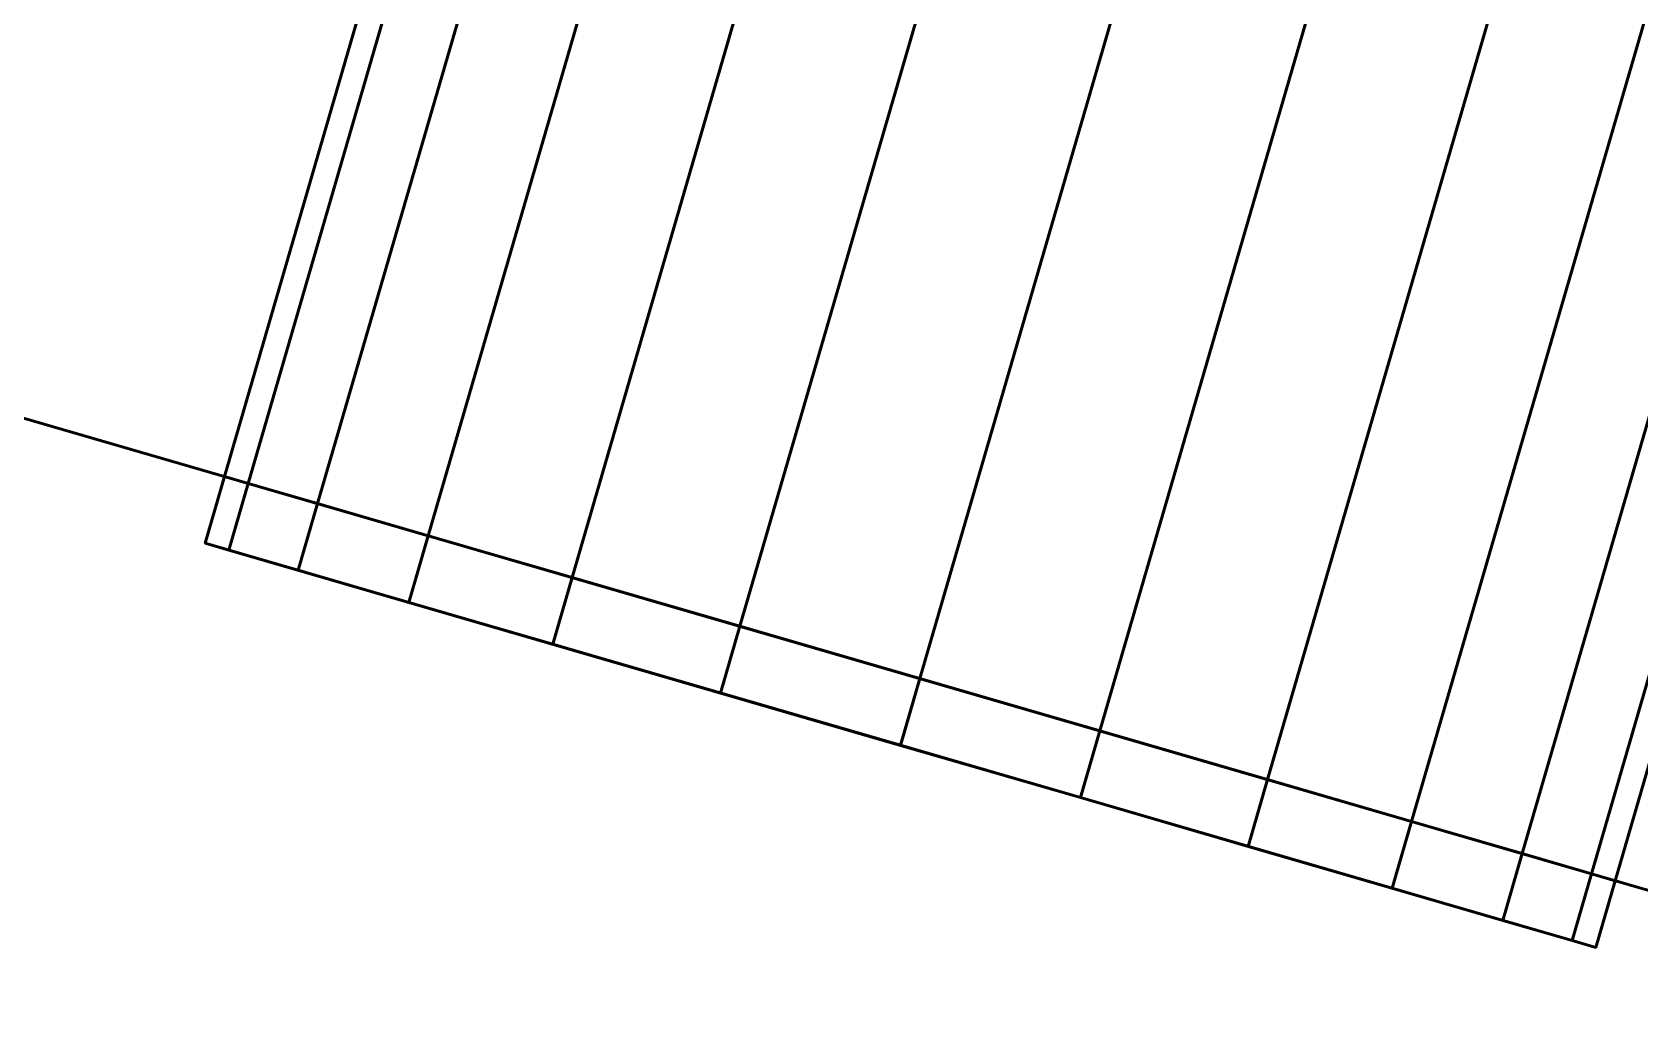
# Model space of a CAD drawing. Header units: inches. Extents: x -1654 to 1344, y -1538 to 36.
# Drawn here: x 867.93 to 873.48, y -648.7 to -645.3 of the extents above; entities that cross this region are included whole.
import ezdxf

# ---------------------------------------------------------------- set-up
doc = ezdxf.new("R2010")
doc.units = ezdxf.units.IN
doc.header["$MEASUREMENT"] = 0
doc.linetypes.add('Center', pattern=[1.25, 0.25, -0.1875, 0.625, -0.1875])
doc.layers.add('M-HVAC-DUCT', color=1, linetype='Center', lineweight=30)
doc.layers.add('M-HVAC-DUCT-SA', color=1, linetype='Continuous', lineweight=50)

# ---------------------------------------------------------------- blocks, each defined once
blk = doc.blocks.new('Round Takeoff - Standard-919983-_3D_')
at = {"layer": 'M-HVAC-DUCT', "color": 8, "linetype": 'Continuous', "lineweight": 50}
mesh = blk.add_polyface(dxfattribs=at)
corners = [(-0.24, 0, 2.5), (-0.24, 0.647, 2.4148), (-0.24, 1.25, 2.1651), (-0.24, 1.7678, 1.7678), (-0.24, 2.1651, 1.25), (-0.24, 2.4148, 0.647), (-0.24, 2.5), (-0.24, 2.4148, -0.647), (-0.24, 2.1651, -1.25), (-0.24, 1.7678, -1.7678), (-0.24, 1.25, -2.1651), (-0.24, 0.647, -2.4148), (-0.24, 0, -2.5), (-0.24, -0.647, -2.4148), (-0.24, -1.25, -2.1651), (-0.24, -1.7678, -1.7678), (-0.24, -2.1651, -1.25), (-0.24, -2.4148, -0.647), (-0.24, -2.5), (-0.24, -2.4148, 0.647), (-0.24, -2.1651, 1.25), (-0.24, -1.7678, 1.7678), (-0.24, -1.25, 2.1651), (-0.24, -0.647, 2.4148)]
mesh.append_faces([[corners[k] for k in face] for face in [(5, 10, 11, 4)]], dxfattribs={"vtx0": -1, "vtx2": -1, "color": 8})
mesh.append_faces([[corners[k] for k in face] for face in [(5, 8, 9, 10), (11, 1, 2, 3), (12, 19, 20, 21), (12, 21, 22, 23)]], dxfattribs={"vtx0": -1, "vtx3": -1, "color": 8})
mesh.append_faces([[corners[k] for k in face] for face in [(7, 8, 5, 6)]], dxfattribs={"vtx1": -1, "color": 8})
mesh.append_faces([[corners[k] for k in face] for face in [(14, 15, 18, 13), (3, 4, 11)]], dxfattribs={"vtx1": -1, "vtx2": -1, "color": 8})
mesh.append_faces([[corners[k] for k in face] for face in [(11, 12, 23, 1)]], dxfattribs={"vtx1": -1, "vtx2": -1, "vtx3": -1, "color": 8})
mesh.append_faces([[corners[k] for k in face] for face in [(18, 19, 12, 13)]], dxfattribs={"vtx1": -1, "vtx3": -1, "color": 8})
mesh.append_faces([[corners[k] for k in face] for face in [(16, 17, 18, 15), (23, 0, 1)]], dxfattribs={"vtx2": -1, "color": 8})
mesh = blk.add_polyface(dxfattribs=at)
corners = [(-0.24, 2.5), (-0.24, 2.4148, 0.647), (-0.24, 2.1651, 1.25), (-0.24, 1.7678, 1.7678), (-0.24, 1.25, 2.1651), (-0.24, 0.647, 2.4148), (-0.24, 0, 2.5), (0, 0, 2.5), (0, 0.647, 2.4148), (0, 1.25, 2.1651), (0, 1.7678, 1.7678), (0, 2.1651, 1.25), (0, 2.4148, 0.647), (0, 2.5)]
mesh.append_faces([[corners[k] for k in face] for face in [(1, 12, 13, 0)]], dxfattribs={"vtx0": -1, "color": 8})
mesh.append_faces([[corners[k] for k in face] for face in [(5, 8, 9, 4), (10, 3, 4, 9), (2, 11, 12, 1), (11, 2, 3, 10)]], dxfattribs={"vtx0": -1, "vtx2": -1, "color": 8})
mesh.append_faces([[corners[k] for k in face] for face in [(6, 7, 8, 5)]], dxfattribs={"vtx2": -1, "color": 8})
mesh = blk.add_polyface(dxfattribs=at)
corners = [(-0.24, 0, -2.5), (-0.24, 0.647, -2.4148), (-0.24, 1.25, -2.1651), (-0.24, 1.7678, -1.7678), (-0.24, 2.1651, -1.25), (-0.24, 2.4148, -0.647), (-0.24, 2.5), (0, 2.5), (0, 2.4148, -0.647), (0, 2.1651, -1.25), (0, 1.7678, -1.7678), (0, 1.25, -2.1651), (0, 0.647, -2.4148), (0, 0, -2.5)]
mesh.append_faces([[corners[k] for k in face] for face in [(1, 12, 13, 0)]], dxfattribs={"vtx0": -1, "color": 8})
mesh.append_faces([[corners[k] for k in face] for face in [(5, 8, 9, 4), (10, 3, 4, 9), (2, 11, 12, 1), (11, 2, 3, 10)]], dxfattribs={"vtx0": -1, "vtx2": -1, "color": 8})
mesh.append_faces([[corners[k] for k in face] for face in [(6, 7, 8, 5)]], dxfattribs={"vtx2": -1, "color": 8})
mesh = blk.add_polyface(dxfattribs=at)
corners = [(4, 0, 2.5), (4, 0.647, 2.4148), (4, 1.25, 2.1651), (4, 1.7678, 1.7678), (4, 2.1651, 1.25), (4, 2.4148, 0.647), (4, 2.5), (0, 2.5), (0, 2.4148, 0.647), (0, 2.1651, 1.25), (0, 1.7678, 1.7678), (0, 1.25, 2.1651), (0, 0.647, 2.4148), (0, 0, 2.5)]
mesh.append_faces([[corners[k] for k in face] for face in [(0, 1, 12, 13)]], dxfattribs={"vtx1": -1, "color": 8})
mesh.append_faces([[corners[k] for k in face] for face in [(1, 2, 11, 12), (10, 11, 2, 3), (4, 5, 8, 9), (9, 10, 3, 4)]], dxfattribs={"vtx1": -1, "vtx3": -1, "color": 8})
mesh.append_faces([[corners[k] for k in face] for face in [(5, 6, 7, 8)]], dxfattribs={"vtx3": -1, "color": 8})
mesh = blk.add_polyface(dxfattribs=at)
corners = [(4, 2.5), (4, 2.4148, -0.647), (4, 2.1651, -1.25), (4, 1.7678, -1.7678), (4, 1.25, -2.1651), (4, 0.647, -2.4148), (4, 0, -2.5), (0, 0, -2.5), (0, 0.647, -2.4148), (0, 1.25, -2.1651), (0, 1.7678, -1.7678), (0, 2.1651, -1.25), (0, 2.4148, -0.647), (0, 2.5)]
mesh.append_faces([[corners[k] for k in face] for face in [(12, 1, 2, 11)]], dxfattribs={"vtx0": -1, "vtx2": -1, "color": 8})
mesh.append_faces([[corners[k] for k in face] for face in [(10, 11, 2, 3), (4, 5, 8, 9), (9, 10, 3, 4)]], dxfattribs={"vtx1": -1, "vtx3": -1, "color": 8})
mesh.append_faces([[corners[k] for k in face] for face in [(13, 0, 1, 12)]], dxfattribs={"vtx2": -1, "color": 8})
mesh.append_faces([[corners[k] for k in face] for face in [(5, 6, 7, 8)]], dxfattribs={"vtx3": -1, "color": 8})
mesh = blk.add_polyface(dxfattribs=at)
corners = [(-0.24, -2.5), (-0.24, -2.4148, -0.647), (-0.24, -2.1651, -1.25), (-0.24, -1.7678, -1.7678), (-0.24, -1.25, -2.1651), (-0.24, -0.647, -2.4148), (-0.24, 0, -2.5), (0, 0, -2.5), (0, -0.647, -2.4148), (0, -1.25, -2.1651), (0, -1.7678, -1.7678), (0, -2.1651, -1.25), (0, -2.4148, -0.647), (0, -2.5)]
mesh.append_faces([[corners[k] for k in face] for face in [(1, 12, 13, 0)]], dxfattribs={"vtx0": -1, "color": 8})
mesh.append_faces([[corners[k] for k in face] for face in [(5, 8, 9, 4), (10, 3, 4, 9), (2, 11, 12, 1), (11, 2, 3, 10)]], dxfattribs={"vtx0": -1, "vtx2": -1, "color": 8})
mesh.append_faces([[corners[k] for k in face] for face in [(6, 7, 8, 5)]], dxfattribs={"vtx2": -1, "color": 8})
mesh = blk.add_polyface(dxfattribs=at)
corners = [(-0.24, 0, 2.5), (-0.24, -0.647, 2.4148), (-0.24, -1.25, 2.1651), (-0.24, -1.7678, 1.7678), (-0.24, -2.1651, 1.25), (-0.24, -2.4148, 0.647), (-0.24, -2.5), (0, -2.5), (0, -2.4148, 0.647), (0, -2.1651, 1.25), (0, -1.7678, 1.7678), (0, -1.25, 2.1651), (0, -0.647, 2.4148), (0, 0, 2.5)]
mesh.append_faces([[corners[k] for k in face] for face in [(1, 12, 13, 0)]], dxfattribs={"vtx0": -1, "color": 8})
mesh.append_faces([[corners[k] for k in face] for face in [(5, 8, 9, 4), (10, 3, 4, 9), (2, 11, 12, 1), (11, 2, 3, 10)]], dxfattribs={"vtx0": -1, "vtx2": -1, "color": 8})
mesh.append_faces([[corners[k] for k in face] for face in [(6, 7, 8, 5)]], dxfattribs={"vtx2": -1, "color": 8})
mesh = blk.add_polyface(dxfattribs=at)
corners = [(4, 0, -2.5), (4, -0.647, -2.4148), (4, -1.25, -2.1651), (4, -1.7678, -1.7678), (4, -2.1651, -1.25), (4, -2.4148, -0.647), (4, -2.5), (0, -2.5), (0, -2.4148, -0.647), (0, -2.1651, -1.25), (0, -1.7678, -1.7678), (0, -1.25, -2.1651), (0, -0.647, -2.4148), (0, 0, -2.5)]
mesh.append_faces([[corners[k] for k in face] for face in [(0, 1, 12, 13)]], dxfattribs={"vtx1": -1, "color": 8})
mesh.append_faces([[corners[k] for k in face] for face in [(1, 2, 11, 12), (10, 11, 2, 3), (4, 5, 8, 9), (9, 10, 3, 4)]], dxfattribs={"vtx1": -1, "vtx3": -1, "color": 8})
mesh.append_faces([[corners[k] for k in face] for face in [(5, 6, 7, 8)]], dxfattribs={"vtx3": -1, "color": 8})
mesh = blk.add_polyface(dxfattribs=at)
corners = [(4, -2.5), (4, -2.4148, 0.647), (4, -2.1651, 1.25), (4, -1.7678, 1.7678), (4, -1.25, 2.1651), (4, -0.647, 2.4148), (4, 0, 2.5), (0, 0, 2.5), (0, -0.647, 2.4148), (0, -1.25, 2.1651), (0, -1.7678, 1.7678), (0, -2.1651, 1.25), (0, -2.4148, 0.647), (0, -2.5)]
mesh.append_faces([[corners[k] for k in face] for face in [(0, 1, 12, 13)]], dxfattribs={"vtx1": -1, "color": 8})
mesh.append_faces([[corners[k] for k in face] for face in [(1, 2, 11, 12), (10, 11, 2, 3), (4, 5, 8, 9), (9, 10, 3, 4)]], dxfattribs={"vtx1": -1, "vtx3": -1, "color": 8})
mesh.append_faces([[corners[k] for k in face] for face in [(5, 6, 7, 8)]], dxfattribs={"vtx3": -1, "color": 8})

msp = doc.modelspace()

# ---------------------------------------------------------------- linework, layer by layer
at = {"layer": 'M-HVAC-DUCT', "color": 5}
for q in [(872.1066, -643.6871, 1326), (870.923, -647.7586, 1326)]:
    msp.add_line((870.99, -647.5281, 1326), q, dxfattribs=at)

# ---------------------------------------------------------------- block references
at = {"layer": 'M-HVAC-DUCT-SA', "color": 8, "extrusion": (0, 0, -1), "rotation": 106.2098687159166}
msp.add_blockref('Round Takeoff - Standard-919983-_3D_', (-870.99, -647.5281, -1326), dxfattribs=at)

# ---------------------------------------------------------------- meshes
at = {"layer": 'M-HVAC-DUCT-SA', "color": 8}
mesh = msp.add_polyface(dxfattribs=at)
corners = [(869.9864, -620.2757, 1314), (869.9046, -620.2519, 1314.647), (869.6648, -620.1822, 1315.25), (869.2833, -620.0713, 1315.7678), (868.7861, -619.9267, 1316.1651), (868.2071, -619.7584, 1316.4148), (867.5858, -619.5778, 1316.5), (853.8139, -666.9504, 1316.5), (854.4353, -667.131, 1316.4148), (855.0142, -667.2993, 1316.1651), (855.5114, -667.4439, 1315.7678), (855.8929, -667.5548, 1315.25), (856.1327, -667.6245, 1314.647), (856.2145, -667.6483, 1314)]
mesh.append_faces([[corners[k] for k in face] for face in [(7, 8, 5, 6)]], dxfattribs={"vtx1": -1, "color": 8})
mesh.append_faces([[corners[k] for k in face] for face in [(8, 9, 4, 5), (3, 4, 9, 10), (11, 12, 1, 2), (2, 3, 10, 11)]], dxfattribs={"vtx1": -1, "vtx3": -1, "color": 8})
mesh.append_faces([[corners[k] for k in face] for face in [(12, 13, 0, 1)]], dxfattribs={"vtx3": -1, "color": 8})
mesh = msp.add_polyface(dxfattribs=at)
corners = [(867.5858, -619.5778, 1311.5), (868.2071, -619.7584, 1311.5852), (868.7861, -619.9267, 1311.8349), (869.2833, -620.0713, 1312.2322), (869.6648, -620.1822, 1312.75), (869.9046, -620.2519, 1313.353), (869.9864, -620.2757, 1314), (856.2145, -667.6483, 1314), (856.1327, -667.6245, 1313.353), (855.8929, -667.5548, 1312.75), (855.5114, -667.4439, 1312.2322), (855.0142, -667.2993, 1311.8349), (854.4353, -667.131, 1311.5852), (853.8139, -666.9504, 1311.5)]
mesh.append_faces([[corners[k] for k in face] for face in [(7, 8, 5, 6)]], dxfattribs={"vtx1": -1, "color": 8})
mesh.append_faces([[corners[k] for k in face] for face in [(8, 9, 4, 5), (3, 4, 9, 10), (11, 12, 1, 2), (2, 3, 10, 11)]], dxfattribs={"vtx1": -1, "vtx3": -1, "color": 8})
mesh.append_faces([[corners[k] for k in face] for face in [(12, 13, 0, 1)]], dxfattribs={"vtx3": -1, "color": 8})
mesh = msp.add_polyface(dxfattribs=at)
corners = [(910.3601, -658.9735, 1318.3516), (905.5861, -675.3952, 1318.3516), (840.2894, -656.4126, 1318.3516), (845.0634, -639.9909, 1318.3516)]
mesh.append_faces([[corners[k] for k in face] for face in [(0, 1, 2, 3)]], dxfattribs={"color": 8})
mesh = msp.add_polyface(dxfattribs=at)
corners = [(905.5861, -675.3952, 1333.6523), (910.3601, -658.9735, 1333.6523), (845.0634, -639.9909, 1333.6523), (840.2894, -656.4126, 1333.6523)]
mesh.append_faces([[corners[k] for k in face] for face in [(0, 1, 2, 3)]], dxfattribs={"color": 8})
mesh = msp.add_polyface(dxfattribs=at)
corners = [(910.3601, -658.9735, 1333.6523), (910.3601, -658.9735, 1318.3516), (845.0634, -639.9909, 1318.3516), (845.0634, -639.9909, 1333.6523)]
mesh.append_faces([[corners[k] for k in face] for face in [(3, 0, 1, 2)]], dxfattribs={"color": 8})
mesh = msp.add_polyface(dxfattribs=at)
corners = [(868.5224, -647.0607, 1326), (868.6042, -647.0845, 1326.647), (868.844, -647.1542, 1327.25), (869.2255, -647.2651, 1327.7678), (869.7227, -647.4096, 1328.1651), (870.3017, -647.5779, 1328.4148), (870.923, -647.7586, 1328.5), (870.99, -647.5281, 1328.5), (870.3687, -647.3475, 1328.4148), (869.7897, -647.1792, 1328.1651), (869.2925, -647.0346, 1327.7678), (868.911, -646.9237, 1327.25), (868.6712, -646.854, 1326.647), (868.5894, -646.8302, 1326)]
mesh.append_faces([[corners[k] for k in face] for face in [(1, 12, 13, 0)]], dxfattribs={"vtx0": -1, "color": 8})
mesh.append_faces([[corners[k] for k in face] for face in [(5, 8, 9, 4), (10, 3, 4, 9), (2, 11, 12, 1), (11, 2, 3, 10)]], dxfattribs={"vtx0": -1, "vtx2": -1, "color": 8})
mesh.append_faces([[corners[k] for k in face] for face in [(6, 7, 8, 5)]], dxfattribs={"vtx2": -1, "color": 8})
mesh = msp.add_polyface(dxfattribs=at)
corners = [(870.923, -647.7586, 1323.5), (870.3017, -647.5779, 1323.5852), (869.7227, -647.4096, 1323.8349), (869.2255, -647.2651, 1324.2322), (868.844, -647.1542, 1324.75), (868.6042, -647.0845, 1325.353), (868.5224, -647.0607, 1326), (868.5894, -646.8302, 1326), (868.6712, -646.854, 1325.353), (868.911, -646.9237, 1324.75), (869.2925, -647.0346, 1324.2322), (869.7897, -647.1792, 1323.8349), (870.3687, -647.3475, 1323.5852), (870.99, -647.5281, 1323.5)]
mesh.append_faces([[corners[k] for k in face] for face in [(1, 12, 13, 0)]], dxfattribs={"vtx0": -1, "color": 8})
mesh.append_faces([[corners[k] for k in face] for face in [(5, 8, 9, 4), (10, 3, 4, 9), (2, 11, 12, 1), (11, 2, 3, 10)]], dxfattribs={"vtx0": -1, "vtx2": -1, "color": 8})
mesh.append_faces([[corners[k] for k in face] for face in [(6, 7, 8, 5)]], dxfattribs={"vtx2": -1, "color": 8})
mesh = msp.add_polyface(dxfattribs=at)
corners = [(873.3906, -648.226, 1326), (873.3088, -648.2022, 1325.353), (873.069, -648.1325, 1324.75), (872.6875, -648.0216, 1324.2322), (872.1903, -647.877, 1323.8349), (871.6113, -647.7087, 1323.5852), (870.99, -647.5281, 1323.5), (870.3687, -647.3475, 1323.5852), (869.7897, -647.1792, 1323.8349), (869.2925, -647.0346, 1324.2322), (868.911, -646.9237, 1324.75), (868.6712, -646.854, 1325.353), (868.5894, -646.8302, 1326), (868.6712, -646.854, 1326.647), (868.911, -646.9237, 1327.25), (869.2925, -647.0346, 1327.7678), (869.7897, -647.1792, 1328.1651), (870.3687, -647.3475, 1328.4148), (870.99, -647.5281, 1328.5), (871.6113, -647.7087, 1328.4148), (872.1903, -647.877, 1328.1651), (872.6875, -648.0216, 1327.7678), (873.069, -648.1325, 1327.25), (873.3088, -648.2022, 1326.647)]
mesh.append_faces([[corners[k] for k in face] for face in [(20, 18, 19), (15, 13, 14)]], dxfattribs={"vtx0": -1, "color": 8})
mesh.append_faces([[corners[k] for k in face] for face in [(11, 15, 9, 10)]], dxfattribs={"vtx0": -1, "vtx1": -1, "color": 8})
mesh.append_faces([[corners[k] for k in face] for face in [(21, 3, 18, 20)]], dxfattribs={"vtx0": -1, "vtx1": -1, "vtx2": -1, "color": 8})
mesh.append_faces([[corners[k] for k in face] for face in [(18, 3, 9, 15)]], dxfattribs={"vtx0": -1, "vtx1": -1, "vtx2": -1, "vtx3": -1, "color": 8})
mesh.append_faces([[corners[k] for k in face] for face in [(23, 0, 1), (5, 6, 7), (16, 17, 18, 15)]], dxfattribs={"vtx2": -1, "color": 8})
mesh.append_faces([[corners[k] for k in face] for face in [(1, 2, 3, 21), (3, 4, 5, 9), (21, 22, 23, 1), (7, 8, 9, 5), (11, 12, 13, 15)]], dxfattribs={"vtx2": -1, "vtx3": -1, "color": 8})
mesh = msp.add_polyface(dxfattribs=at)
corners = [(870.923, -647.7586, 1323.5), (871.5443, -647.9392, 1323.5852), (872.1233, -648.1075, 1323.8349), (872.6205, -648.252, 1324.2322), (873.002, -648.363, 1324.75), (873.2418, -648.4327, 1325.353), (873.3236, -648.4565, 1326), (873.2418, -648.4327, 1326.647), (873.002, -648.363, 1327.25), (872.6205, -648.252, 1327.7678), (872.1233, -648.1075, 1328.1651), (871.5443, -647.9392, 1328.4148), (870.923, -647.7586, 1328.5), (870.3017, -647.5779, 1328.4148), (869.7227, -647.4096, 1328.1651), (869.2255, -647.2651, 1327.7678), (868.844, -647.1542, 1327.25), (868.6042, -647.0845, 1326.647), (868.5224, -647.0607, 1326), (868.6042, -647.0845, 1325.353), (868.844, -647.1542, 1324.75), (869.2255, -647.2651, 1324.2322), (869.7227, -647.4096, 1323.8349), (870.3017, -647.5779, 1323.5852)]
mesh.append_faces([[corners[k] for k in face] for face in [(5, 10, 11, 4)]], dxfattribs={"vtx0": -1, "vtx2": -1, "color": 8})
mesh.append_faces([[corners[k] for k in face] for face in [(5, 8, 9, 10), (11, 1, 2, 3), (12, 19, 20, 21), (12, 21, 22, 23)]], dxfattribs={"vtx0": -1, "vtx3": -1, "color": 8})
mesh.append_faces([[corners[k] for k in face] for face in [(7, 8, 5, 6)]], dxfattribs={"vtx1": -1, "color": 8})
mesh.append_faces([[corners[k] for k in face] for face in [(14, 15, 18, 13), (3, 4, 11)]], dxfattribs={"vtx1": -1, "vtx2": -1, "color": 8})
mesh.append_faces([[corners[k] for k in face] for face in [(11, 12, 23, 1)]], dxfattribs={"vtx1": -1, "vtx2": -1, "vtx3": -1, "color": 8})
mesh.append_faces([[corners[k] for k in face] for face in [(18, 19, 12, 13)]], dxfattribs={"vtx1": -1, "vtx3": -1, "color": 8})
mesh.append_faces([[corners[k] for k in face] for face in [(16, 17, 18, 15), (23, 0, 1)]], dxfattribs={"vtx2": -1, "color": 8})
mesh = msp.add_polyface(dxfattribs=at)
corners = [(873.3236, -648.4565, 1326), (873.2418, -648.4327, 1325.353), (873.002, -648.363, 1324.75), (872.6205, -648.252, 1324.2322), (872.1233, -648.1075, 1323.8349), (871.5443, -647.9392, 1323.5852), (870.923, -647.7586, 1323.5), (870.99, -647.5281, 1323.5), (871.6113, -647.7087, 1323.5852), (872.1903, -647.877, 1323.8349), (872.6875, -648.0216, 1324.2322), (873.069, -648.1325, 1324.75), (873.3088, -648.2022, 1325.353), (873.3906, -648.226, 1326)]
mesh.append_faces([[corners[k] for k in face] for face in [(1, 12, 13, 0)]], dxfattribs={"vtx0": -1, "color": 8})
mesh.append_faces([[corners[k] for k in face] for face in [(5, 8, 9, 4), (10, 3, 4, 9), (2, 11, 12, 1), (11, 2, 3, 10)]], dxfattribs={"vtx0": -1, "vtx2": -1, "color": 8})
mesh.append_faces([[corners[k] for k in face] for face in [(6, 7, 8, 5)]], dxfattribs={"vtx2": -1, "color": 8})
mesh = msp.add_polyface(dxfattribs=at)
corners = [(870.923, -647.7586, 1328.5), (871.5443, -647.9392, 1328.4148), (872.1233, -648.1075, 1328.1651), (872.6205, -648.252, 1327.7678), (873.002, -648.363, 1327.25), (873.2418, -648.4327, 1326.647), (873.3236, -648.4565, 1326), (873.3906, -648.226, 1326), (873.3088, -648.2022, 1326.647), (873.069, -648.1325, 1327.25), (872.6875, -648.0216, 1327.7678), (872.1903, -647.877, 1328.1651), (871.6113, -647.7087, 1328.4148), (870.99, -647.5281, 1328.5)]
mesh.append_faces([[corners[k] for k in face] for face in [(1, 12, 13, 0)]], dxfattribs={"vtx0": -1, "color": 8})
mesh.append_faces([[corners[k] for k in face] for face in [(5, 8, 9, 4), (10, 3, 4, 9), (2, 11, 12, 1), (11, 2, 3, 10)]], dxfattribs={"vtx0": -1, "vtx2": -1, "color": 8})
mesh.append_faces([[corners[k] for k in face] for face in [(6, 7, 8, 5)]], dxfattribs={"vtx2": -1, "color": 8})

doc.saveas('drawing.dxf')
